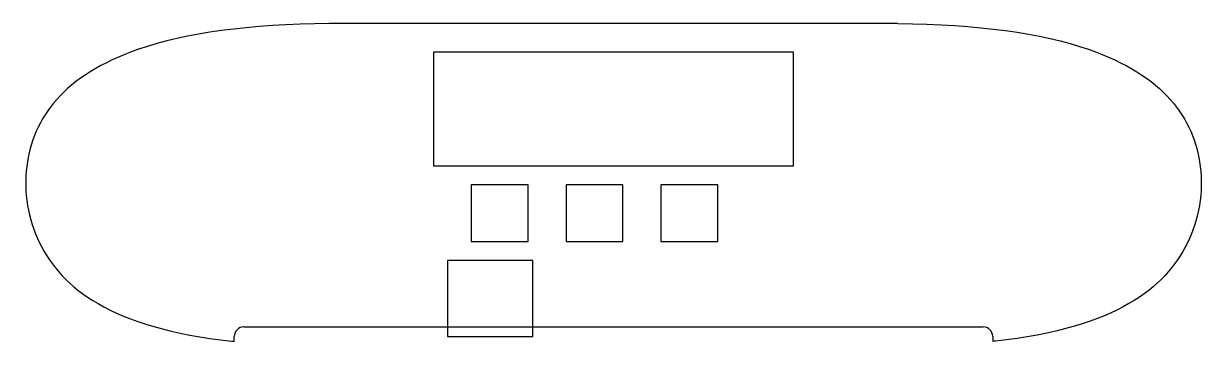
# Model space of a CAD drawing. Header units: millimetres. Extents: x -62 to 62, y -17 to 17.
import ezdxf

# ---------------------------------------------------------------- set-up
doc = ezdxf.new("R2010")
doc.units = ezdxf.units.MM
doc.layers.get('0').update_dxf_attribs({"linetype": 'CONTINUOUS'})

msp = doc.modelspace()

# ---------------------------------------------------------------- linework, layer by layer
for p, q in [((29.99, 17), (-29.99, 17)), ((-40, -16.53), (-40, -16)), ((-39, -15), (39, -15)), ((40, -16), (40, -16.53))]:
    msp.add_line(p, q)
for points in [[(-19, 2), (19, 2), (19, 14), (-19, 14)], [(-15, -6), (-9, -6), (-9, 0), (-15, 0)], [(-5, -6), (1, -6), (1, 0), (-5, 0)], [(5, -6), (11, -6), (11, 0), (5, 0)], [(-17.5, -8), (-17.5, -16), (-8.5, -16), (-8.5, -8)]]:
    msp.add_lwpolyline(points, close=True)
for centre, start, end in [((-39, -16), 90, 180), ((39, -16), 0, 90)]:
    msp.add_arc(centre, 1, start, end)
for points in [[(-29.99, 17), (-38.41, 16.94), (-45.15, 15.99), (-50.1, 14.29), (-54.09, 12.92), (-56.88, 11.09), (-58.73, 8.99), (-60.58, 6.9), (-61.58, 4.5), (-61.9, 1.93), (-62.23, -0.78), (-61.78, -3.62), (-60.55, -6.13), (-59.34, -8.61), (-57.43, -10.78), (-54.38, -12.54), (-51.16, -14.41), (-46.58, -15.81), (-40.29, -16.5), (-40.19, -16.51), (-40.1, -16.52), (-40, -16.53)], [(29.99, 17), (38.41, 16.94), (45.15, 15.99), (50.1, 14.29), (54.09, 12.92), (56.88, 11.09), (58.73, 8.99), (60.58, 6.9), (61.58, 4.5), (61.9, 1.93), (62.23, -0.78), (61.78, -3.62), (60.55, -6.13), (59.34, -8.61), (57.43, -10.78), (54.38, -12.54), (51.16, -14.41), (46.58, -15.81), (40.29, -16.5), (40.19, -16.51), (40.1, -16.52), (40, -16.53)]]:
    msp.add_open_spline(points, degree=3, knots=[0.0000788, 0.0000788, 0.0000788, 0.0000788, 0.1780641, 0.1780641, 0.1780641, 0.3216837, 0.3216837, 0.3216837, 0.4649394, 0.4649394, 0.4649394, 0.6165771, 0.6165771, 0.6165771, 0.7659612, 0.7659612, 0.7659612, 0.9238489, 0.9238489, 0.9238489, 0.926263, 0.926263, 0.926263, 0.926263])

doc.saveas('drawing.dxf')
